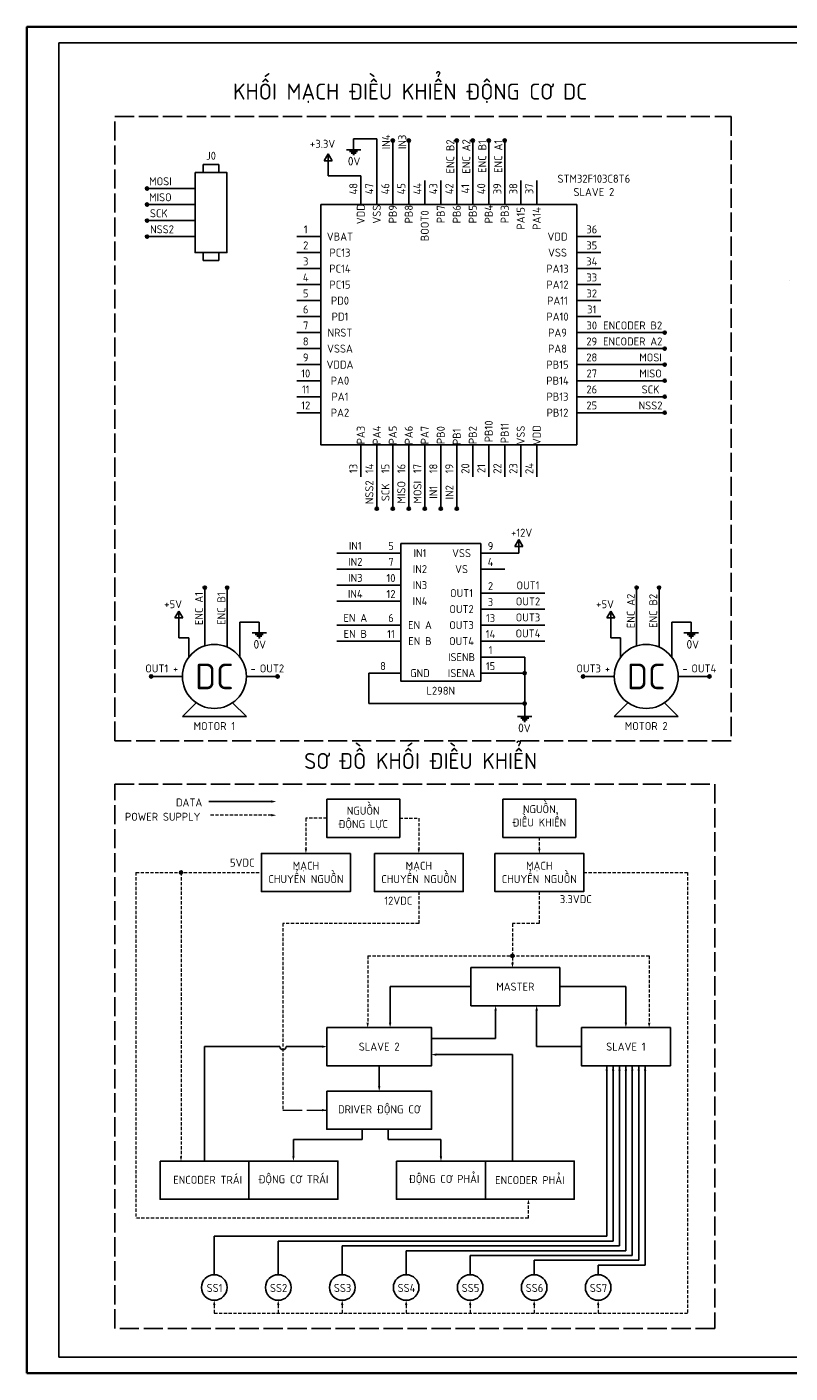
# Model space of a CAD drawing. Header units: inches. Extents: x 0 to 1189, y 0 to 841.
# Drawn here: x 0 to 477, y 0 to 841 of the extents above; entities that cross this region are included whole.
import ezdxf

# ---------------------------------------------------------------- set-up
doc = ezdxf.new("R2010")
doc.units = ezdxf.units.IN
doc.header["$MEASUREMENT"] = 0
doc.linetypes.add('ACAD_ISO02W100', pattern=[15, 12, -3])
doc.linetypes.add('ACISOTGL', pattern=[3, 2, -1])
for name, color, linetype, lineweight in [('AM_6', 2, 'Continuous', 30), ('Dash', 5, 'ACAD_ISO02W100', 35), ('FrameWork', 1, 'Continuous', 70), ('net manh', 102, 'Continuous', 25), ('Net_dam', 30, 'Continuous', 35), ('netdut', 7, 'ACAD_ISO02W100', 25), ('Thin', 3, 'Continuous', 35), ('Work', 7, 'Continuous', 50)]:
    doc.layers.add(name, color=color, linetype=linetype, lineweight=lineweight)
doc.styles.get("Standard").update_dxf_attribs({"font": '', "height": 2.5})
doc.styles.add('TCVN', font='', dxfattribs={"height": 2.5})
doc.styles.get('Standard').set_extended_font_data('TCVN 7284')
doc.styles.get('TCVN').set_extended_font_data('TCVN 7284')

msp = doc.modelspace()

# ---------------------------------------------------------------- hatches: boundary and pattern name
at = {"layer": 'Thin'}
h = msp.add_hatch(color=256, dxfattribs=at)
h.dxf.hatch_style = 1
h.paths.add_polyline_path([(228.72, 771), (228.72, 770), (229.72, 770, 0.414214)])
h.paths.add_polyline_path([(228.72, 771, 0.414214), (227.72, 770), (228.72, 770)])
h.paths.add_polyline_path([(228.72, 770), (227.72, 770, 0.414214), (228.72, 769)])
h.paths.add_polyline_path([(229.72, 770), (228.72, 770), (228.72, 769, 0.414214)])
h = msp.add_hatch(color=256, dxfattribs=at)
h.dxf.hatch_style = 1
h.paths.add_polyline_path([(238.72, 771), (238.72, 770), (239.72, 770, 0.414214)])
h.paths.add_polyline_path([(238.72, 771, 0.414214), (237.72, 770), (238.72, 770)])
h.paths.add_polyline_path([(238.72, 770), (237.72, 770, 0.414214), (238.72, 769)])
h.paths.add_polyline_path([(239.72, 770), (238.72, 770), (238.72, 769, 0.414214)])
h = msp.add_hatch(color=256, dxfattribs=at)
h.dxf.hatch_style = 1
h.paths.add_polyline_path([(268.72, 771), (268.72, 770), (269.72, 770, 0.414214)])
h.paths.add_polyline_path([(268.72, 771, 0.414214), (267.72, 770), (268.72, 770)])
h.paths.add_polyline_path([(268.72, 770), (267.72, 770, 0.414214), (268.72, 769)])
h.paths.add_polyline_path([(269.72, 770), (268.72, 770), (268.72, 769, 0.414214)])
h = msp.add_hatch(color=256, dxfattribs=at)
h.dxf.hatch_style = 1
h.paths.add_polyline_path([(278.72, 771), (278.72, 770), (279.72, 770, 0.414214)])
h.paths.add_polyline_path([(278.72, 771, 0.414214), (277.72, 770), (278.72, 770)])
h.paths.add_polyline_path([(278.72, 770), (277.72, 770, 0.414214), (278.72, 769)])
h.paths.add_polyline_path([(279.72, 770), (278.72, 770), (278.72, 769, 0.414214)])
h = msp.add_hatch(color=256, dxfattribs=at)
h.dxf.hatch_style = 1
h.paths.add_polyline_path([(288.72, 771), (288.72, 770), (289.72, 770, 0.414214)])
h.paths.add_polyline_path([(288.72, 771, 0.414214), (287.72, 770), (288.72, 770)])
h.paths.add_polyline_path([(288.72, 770), (287.72, 770, 0.414214), (288.72, 769)])
h.paths.add_polyline_path([(289.72, 770), (288.72, 770), (288.72, 769, 0.414214)])
h = msp.add_hatch(color=256, dxfattribs=at)
h.dxf.hatch_style = 1
h.paths.add_polyline_path([(298.72, 771), (298.72, 770), (299.72, 770, 0.414214)])
h.paths.add_polyline_path([(298.72, 771, 0.414214), (297.72, 770), (298.72, 770)])
h.paths.add_polyline_path([(298.72, 770), (297.72, 770, 0.414214), (298.72, 769)])
h.paths.add_polyline_path([(299.72, 770), (298.72, 770), (298.72, 769, 0.414214)])
h = msp.add_hatch(color=256, dxfattribs=at)
h.dxf.hatch_style = 1
h.paths.add_polyline_path([(75.09, 741), (75.09, 740), (76.09, 740, 0.414214)])
h.paths.add_polyline_path([(75.09, 741, 0.414214), (74.09, 740), (75.09, 740)])
h.paths.add_polyline_path([(75.09, 740), (74.09, 740, 0.414214), (75.09, 739)])
h.paths.add_polyline_path([(76.09, 740), (75.09, 740), (75.09, 739, 0.414214)])
h = msp.add_hatch(color=256, dxfattribs=at)
h.dxf.hatch_style = 1
h.paths.add_polyline_path([(75.09, 731), (75.09, 730), (76.09, 730, 0.414214)])
h.paths.add_polyline_path([(75.09, 731, 0.414214), (74.09, 730), (75.09, 730)])
h.paths.add_polyline_path([(75.09, 730), (74.09, 730, 0.414214), (75.09, 729)])
h.paths.add_polyline_path([(76.09, 730), (75.09, 730), (75.09, 729, 0.414214)])
h = msp.add_hatch(color=256, dxfattribs=at)
h.dxf.hatch_style = 1
h.paths.add_polyline_path([(75.09, 721), (75.09, 720), (76.09, 720, 0.414214)])
h.paths.add_polyline_path([(75.09, 721, 0.414214), (74.09, 720), (75.09, 720)])
h.paths.add_polyline_path([(75.09, 720), (74.09, 720, 0.414214), (75.09, 719)])
h.paths.add_polyline_path([(76.09, 720), (75.09, 720), (75.09, 719, 0.414214)])
h = msp.add_hatch(color=256, dxfattribs=at)
h.dxf.hatch_style = 1
h.paths.add_polyline_path([(75.09, 711), (75.09, 710), (76.09, 710, 0.414214)])
h.paths.add_polyline_path([(75.09, 711, 0.414214), (74.09, 710), (75.09, 710)])
h.paths.add_polyline_path([(75.09, 710), (74.09, 710, 0.414214), (75.09, 709)])
h.paths.add_polyline_path([(76.09, 710), (75.09, 710), (75.09, 709, 0.414214)])
h = msp.add_hatch(color=256, dxfattribs=at)
h.dxf.hatch_style = 1
h.paths.add_polyline_path([(398.72, 651), (398.72, 650), (399.72, 650, 0.414214)])
h.paths.add_polyline_path([(398.72, 651, 0.414214), (397.72, 650), (398.72, 650)])
h.paths.add_polyline_path([(398.72, 650), (397.72, 650, 0.414214), (398.72, 649)])
h.paths.add_polyline_path([(399.72, 650), (398.72, 650), (398.72, 649, 0.414214)])
h = msp.add_hatch(color=256, dxfattribs=at)
h.dxf.hatch_style = 1
h.paths.add_polyline_path([(398.72, 641), (398.72, 640), (399.72, 640, 0.414214)])
h.paths.add_polyline_path([(398.72, 641, 0.414214), (397.72, 640), (398.72, 640)])
h.paths.add_polyline_path([(398.72, 640), (397.72, 640, 0.414214), (398.72, 639)])
h.paths.add_polyline_path([(399.72, 640), (398.72, 640), (398.72, 639, 0.414214)])
h = msp.add_hatch(color=256, dxfattribs=at)
h.dxf.hatch_style = 1
h.paths.add_polyline_path([(398.72, 631), (398.72, 630), (399.72, 630, 0.414214)])
h.paths.add_polyline_path([(398.72, 631, 0.414214), (397.72, 630), (398.72, 630)])
h.paths.add_polyline_path([(398.72, 630), (397.72, 630, 0.414214), (398.72, 629)])
h.paths.add_polyline_path([(399.72, 630), (398.72, 630), (398.72, 629, 0.414214)])
h = msp.add_hatch(color=256, dxfattribs=at)
h.dxf.hatch_style = 1
h.paths.add_polyline_path([(398.72, 621), (398.72, 620), (399.72, 620, 0.414214)])
h.paths.add_polyline_path([(398.72, 621, 0.414214), (397.72, 620), (398.72, 620)])
h.paths.add_polyline_path([(398.72, 620), (397.72, 620, 0.414214), (398.72, 619)])
h.paths.add_polyline_path([(399.72, 620), (398.72, 620), (398.72, 619, 0.414214)])
h = msp.add_hatch(color=256, dxfattribs=at)
h.dxf.hatch_style = 1
h.paths.add_polyline_path([(398.72, 611), (398.72, 610), (399.72, 610, 0.414214)])
h.paths.add_polyline_path([(398.72, 611, 0.414214), (397.72, 610), (398.72, 610)])
h.paths.add_polyline_path([(398.72, 610), (397.72, 610, 0.414214), (398.72, 609)])
h.paths.add_polyline_path([(399.72, 610), (398.72, 610), (398.72, 609, 0.414214)])
h = msp.add_hatch(color=256, dxfattribs=at)
h.dxf.hatch_style = 1
h.paths.add_polyline_path([(398.72, 601), (398.72, 600), (399.72, 600, 0.414214)])
h.paths.add_polyline_path([(398.72, 601, 0.414214), (397.72, 600), (398.72, 600)])
h.paths.add_polyline_path([(398.72, 600), (397.72, 600, 0.414214), (398.72, 599)])
h.paths.add_polyline_path([(399.72, 600), (398.72, 600), (398.72, 599, 0.414214)])
h = msp.add_hatch(color=256, dxfattribs=at)
h.dxf.hatch_style = 1
h.paths.add_polyline_path([(218.72, 541), (218.72, 540), (219.72, 540, 0.414214)])
h.paths.add_polyline_path([(218.72, 541, 0.414214), (217.72, 540), (218.72, 540)])
h.paths.add_polyline_path([(218.72, 540), (217.72, 540, 0.414214), (218.72, 539)])
h.paths.add_polyline_path([(219.72, 540), (218.72, 540), (218.72, 539, 0.414214)])
h = msp.add_hatch(color=256, dxfattribs=at)
h.dxf.hatch_style = 1
h.paths.add_polyline_path([(228.72, 541), (228.72, 540), (229.72, 540, 0.414214)])
h.paths.add_polyline_path([(228.72, 541, 0.414214), (227.72, 540), (228.72, 540)])
h.paths.add_polyline_path([(228.72, 540), (227.72, 540, 0.414214), (228.72, 539)])
h.paths.add_polyline_path([(229.72, 540), (228.72, 540), (228.72, 539, 0.414214)])
h = msp.add_hatch(color=256, dxfattribs=at)
h.dxf.hatch_style = 1
h.paths.add_polyline_path([(238.72, 541), (238.72, 540), (239.72, 540, 0.414214)])
h.paths.add_polyline_path([(238.72, 541, 0.414214), (237.72, 540), (238.72, 540)])
h.paths.add_polyline_path([(238.72, 540), (237.72, 540, 0.414214), (238.72, 539)])
h.paths.add_polyline_path([(239.72, 540), (238.72, 540), (238.72, 539, 0.414214)])
h = msp.add_hatch(color=256, dxfattribs=at)
h.dxf.hatch_style = 1
h.paths.add_polyline_path([(248.72, 541), (248.72, 540), (249.72, 540, 0.414214)])
h.paths.add_polyline_path([(248.72, 541, 0.414214), (247.72, 540), (248.72, 540)])
h.paths.add_polyline_path([(248.72, 540), (247.72, 540, 0.414214), (248.72, 539)])
h.paths.add_polyline_path([(249.72, 540), (248.72, 540), (248.72, 539, 0.414214)])
h = msp.add_hatch(color=256, dxfattribs=at)
h.dxf.hatch_style = 1
h.paths.add_polyline_path([(258.72, 541), (258.72, 540), (259.72, 540, 0.414214)])
h.paths.add_polyline_path([(258.72, 541, 0.414214), (257.72, 540), (258.72, 540)])
h.paths.add_polyline_path([(258.72, 540), (257.72, 540, 0.414214), (258.72, 539)])
h.paths.add_polyline_path([(259.72, 540), (258.72, 540), (258.72, 539, 0.414214)])
h = msp.add_hatch(color=256, dxfattribs=at)
h.dxf.hatch_style = 1
h.paths.add_polyline_path([(268.72, 541), (268.72, 540), (269.72, 540, 0.414214)])
h.paths.add_polyline_path([(268.72, 541, 0.414214), (267.72, 540), (268.72, 540)])
h.paths.add_polyline_path([(268.72, 540), (267.72, 540, 0.414214), (268.72, 539)])
h.paths.add_polyline_path([(269.72, 540), (268.72, 540), (268.72, 539, 0.414214)])
h = msp.add_hatch(color=256, dxfattribs=at)
h.dxf.hatch_style = 1
h.paths.add_polyline_path([(111.19, 491.68), (111.19, 490.68), (112.19, 490.68, 0.414214)])
h.paths.add_polyline_path([(111.19, 491.68, 0.414214), (110.19, 490.68), (111.19, 490.68)])
h.paths.add_polyline_path([(111.19, 490.68), (110.19, 490.68, 0.414214), (111.19, 489.68)])
h.paths.add_polyline_path([(112.19, 490.68), (111.19, 490.68), (111.19, 489.68, 0.414214)])
h = msp.add_hatch(color=256, dxfattribs=at)
h.dxf.hatch_style = 1
h.paths.add_polyline_path([(125.19, 491.68), (125.19, 490.68), (126.19, 490.68, 0.414214)])
h.paths.add_polyline_path([(125.19, 491.68, 0.414214), (124.19, 490.68), (125.19, 490.68)])
h.paths.add_polyline_path([(125.19, 490.68), (124.19, 490.68, 0.414214), (125.19, 489.68)])
h.paths.add_polyline_path([(126.19, 490.68), (125.19, 490.68), (125.19, 489.68, 0.414214)])
h = msp.add_hatch(color=256, dxfattribs=at)
h.dxf.hatch_style = 1
h.paths.add_polyline_path([(381.19, 491.68), (381.19, 490.68), (382.19, 490.68, 0.414214)])
h.paths.add_polyline_path([(381.19, 491.68, 0.414214), (380.19, 490.68), (381.19, 490.68)])
h.paths.add_polyline_path([(381.19, 490.68), (380.19, 490.68, 0.414214), (381.19, 489.68)])
h.paths.add_polyline_path([(382.19, 490.68), (381.19, 490.68), (381.19, 489.68, 0.414214)])
h = msp.add_hatch(color=256, dxfattribs=at)
h.dxf.hatch_style = 1
h.paths.add_polyline_path([(395.19, 491.68), (395.19, 490.68), (396.19, 490.68, 0.414214)])
h.paths.add_polyline_path([(395.19, 491.68, 0.414214), (394.19, 490.68), (395.19, 490.68)])
h.paths.add_polyline_path([(395.19, 490.68), (394.19, 490.68, 0.414214), (395.19, 489.68)])
h.paths.add_polyline_path([(396.19, 490.68), (395.19, 490.68), (395.19, 489.68, 0.414214)])
h = msp.add_hatch(color=256, dxfattribs=at)
h.dxf.hatch_style = 1
h.paths.add_polyline_path([(311.2, 438.27), (311.2, 437.27), (312.2, 437.27, 0.414214)])
h.paths.add_polyline_path([(311.2, 438.27, 0.414214), (310.2, 437.27), (311.2, 437.27)])
h.paths.add_polyline_path([(311.2, 437.27), (310.2, 437.27, 0.414214), (311.2, 436.27)])
h.paths.add_polyline_path([(312.2, 437.27), (311.2, 437.27), (311.2, 436.27, 0.414214)])
h = msp.add_hatch(color=256, dxfattribs=at)
h.dxf.hatch_style = 1
h.paths.add_polyline_path([(77.69, 436.22), (77.69, 435.22), (78.69, 435.22, 0.414214)])
h.paths.add_polyline_path([(77.69, 436.22, 0.414214), (76.69, 435.22), (77.69, 435.22)])
h.paths.add_polyline_path([(77.69, 435.22), (76.69, 435.22, 0.414214), (77.69, 434.22)])
h.paths.add_polyline_path([(78.69, 435.22), (77.69, 435.22), (77.69, 434.22, 0.414214)])
h = msp.add_hatch(color=256, dxfattribs=at)
h.dxf.hatch_style = 1
h.paths.add_polyline_path([(156.69, 436.22), (156.69, 435.22), (157.69, 435.22, 0.414214)])
h.paths.add_polyline_path([(156.69, 436.22, 0.414214), (155.69, 435.22), (156.69, 435.22)])
h.paths.add_polyline_path([(156.69, 435.22), (155.69, 435.22, 0.414214), (156.69, 434.22)])
h.paths.add_polyline_path([(157.69, 435.22), (156.69, 435.22), (156.69, 434.22, 0.414214)])
h = msp.add_hatch(color=256, dxfattribs=at)
h.dxf.hatch_style = 1
h.paths.add_polyline_path([(347.69, 436.22), (347.69, 435.22), (348.69, 435.22, 0.414214)])
h.paths.add_polyline_path([(347.69, 436.22, 0.414214), (346.69, 435.22), (347.69, 435.22)])
h.paths.add_polyline_path([(347.69, 435.22), (346.69, 435.22, 0.414214), (347.69, 434.22)])
h.paths.add_polyline_path([(348.69, 435.22), (347.69, 435.22), (347.69, 434.22, 0.414214)])
h = msp.add_hatch(color=256, dxfattribs=at)
h.dxf.hatch_style = 1
h.paths.add_polyline_path([(426.69, 436.22), (426.69, 435.22), (427.69, 435.22, 0.414214)])
h.paths.add_polyline_path([(426.69, 436.22, 0.414214), (425.69, 435.22), (426.69, 435.22)])
h.paths.add_polyline_path([(426.69, 435.22), (425.69, 435.22, 0.414214), (426.69, 434.22)])
h.paths.add_polyline_path([(427.69, 435.22), (426.69, 435.22), (426.69, 434.22, 0.414214)])
h = msp.add_hatch(color=256, dxfattribs=at)
h.dxf.hatch_style = 1
h.paths.add_polyline_path([(311.2, 419.27), (311.2, 418.27), (312.2, 418.27, 0.414214)])
h.paths.add_polyline_path([(311.2, 419.27, 0.414214), (310.2, 418.27), (311.2, 418.27)])
h.paths.add_polyline_path([(311.2, 418.27), (310.2, 418.27, 0.414214), (311.2, 417.27)])
h.paths.add_polyline_path([(312.2, 418.27), (311.2, 418.27), (311.2, 417.27, 0.414214)])
h = msp.add_hatch(color=256, dxfattribs=at)
h.dxf.hatch_style = 1
h.paths.add_polyline_path([(96.34, 313.77), (96.34, 312.77), (97.34, 312.77, 0.414214)])
h.paths.add_polyline_path([(96.34, 313.77, 0.414214), (95.34, 312.77), (96.34, 312.77)])
h.paths.add_polyline_path([(96.34, 312.77), (95.34, 312.77, 0.414214), (96.34, 311.77)])
h.paths.add_polyline_path([(97.34, 312.77), (96.34, 312.77), (96.34, 311.77, 0.414214)])
h = msp.add_hatch(color=256, dxfattribs=at)
h.dxf.hatch_style = 1
h.paths.add_polyline_path([(303.53, 261.67), (303.53, 260.67), (304.53, 260.67, 0.414214)])
h.paths.add_polyline_path([(303.53, 261.67, 0.414214), (302.53, 260.67), (303.53, 260.67)])
h.paths.add_polyline_path([(303.53, 260.67), (302.53, 260.67, 0.414214), (303.53, 259.67)])
h.paths.add_polyline_path([(304.53, 260.67), (303.53, 260.67), (303.53, 259.67, 0.414214)])

# ---------------------------------------------------------------- linework, layer by layer
for points in [[(152.87, 357.06, 1.5, 0, 0), (155.87, 357.06, 0, 0, 0)], [(152.87, 348.54, 1.5, 0, 0), (155.87, 348.54, 0, 0, 0)]]:
    msp.add_lwpolyline(points, format="xyseb")
at = {"layer": 'Dash'}
for points in [[(55, 785), (440.28, 785), (440.28, 395), (55, 395)], [(55, 367.88), (430, 367.88), (430, 27.88), (55, 27.88)]]:
    msp.add_lwpolyline(points, close=True, dxfattribs=at)
at = {"layer": 'FrameWork'}
msp.add_lwpolyline([(0, 0), (1189, 0), (1189, 841), (0, 841)], close=True, dxfattribs=at)
at = {"layer": 'net manh'}
msp.add_line((476.85, 682.77), (476.85, 682.77), dxfattribs=at)
at = {"layer": 'Net_dam'}
for points in [[(187.45, 358.55), (233.04, 358.55), (233.04, 334.7), (187.45, 334.7)], [(297.54, 358.55), (343.12, 358.55), (343.12, 334.7), (297.54, 334.7)], [(202.24, 324.7), (146.66, 324.7), (146.66, 300.85), (202.24, 300.85)], [(217.24, 324.7), (272.83, 324.7), (272.83, 300.85), (217.24, 300.85)], [(292.54, 324.7), (348.12, 324.7), (348.12, 300.85), (292.54, 300.85)], [(277.54, 253.34), (333.12, 253.34), (333.12, 229.49), (277.54, 229.49)], [(187.45, 215.86), (253.03, 215.86), (253.03, 192.01), (187.45, 192.01)], [(346.68, 215.86), (402.27, 215.86), (402.27, 192.01), (346.68, 192.01)], [(187.45, 176.16), (253.03, 176.16), (253.03, 152.31), (187.45, 152.31)], [(83.25, 132.46), (138.84, 132.46), (138.84, 108.61), (83.25, 108.61)], [(138.84, 132.46), (194.42, 132.46), (194.42, 108.61), (138.84, 108.61)], [(231.05, 132.46), (286.64, 132.46), (286.64, 108.61), (231.05, 108.61)], [(286.64, 132.46), (342.22, 132.46), (342.22, 108.61), (286.64, 108.61)]]:
    msp.add_lwpolyline(points, close=True, dxfattribs=at)
at = {"layer": 'netdut', "linetype": 'ACISOTGL'}
for p, q in [((152.87, 348.54), (113.97, 348.54)), ((187.45, 346.62), (174.45, 346.62)), ((174.45, 346.62), (174.45, 327.7)), ((233.04, 346.62), (245.04, 346.62)), ((245.04, 346.62), (245.04, 327.7)), ((320.33, 334.7), (320.33, 327.7)), ((68.2, 312.77), (68.2, 96.69)), ((68.2, 312.77), (146.66, 312.77)), ((96.34, 312.77), (96.34, 135.46)), ((348.12, 312.77), (412.99, 312.77)), ((412.99, 312.77), (412.99, 37.47)), ((245.04, 300.85), (245.04, 280.93)), ((320.33, 300.85), (320.33, 280.85)), ((160.04, 280.93), (160.09, 164.24)), ((245.04, 280.93), (160.04, 280.93)), ((303.57, 280.85), (303.57, 256.3)), ((320.33, 280.85), (303.57, 280.85)), ((213.04, 260.67), (213.04, 218.86)), ((213.04, 260.67), (389.02, 260.67)), ((389.02, 260.67), (389.02, 218.86)), ((313.53, 96.69), (313.53, 105.61)), ((313.53, 96.69), (68.2, 96.69)), ((117.12, 42.47), (117.12, 37.47)), ((157.12, 42.47), (157.12, 37.47)), ((197.12, 42.47), (197.12, 37.47)), ((237.12, 42.47), (237.12, 37.47)), ((277.12, 42.47), (277.12, 37.47)), ((317.12, 42.47), (317.12, 37.47)), ((357.12, 42.47), (357.12, 37.47)), ((117.12, 37.47), (412.99, 37.47))]:
    msp.add_line(p, q, dxfattribs=at)
at = {"layer": 'netdut'}
msp.add_line((160.09, 164.24), (187.45, 164.24), dxfattribs=at)
at = {"layer": 'Thin'}
for p, q in [((1179, 831), (20, 831)), ((20, 831), (20, 10)), ((204.24, 771), (204.24, 764.23)), ((204.24, 771), (218.72, 771)), ((218.72, 771), (218.72, 745)), ((228.72, 730), (228.72, 770)), ((238.72, 730), (238.72, 770)), ((268.72, 730), (268.72, 770)), ((278.72, 730), (278.72, 770)), ((288.72, 730), (288.72, 770)), ((298.72, 730), (298.72, 770)), ((188.38, 761.7), (185.88, 757.37)), ((185.88, 757.37), (190.88, 757.37)), ((188.38, 748), (188.38, 761.7)), ((190.88, 757.37), (188.38, 761.7)), ((199.74, 764.23), (208.74, 764.23)), ((201.74, 763.23), (206.74, 763.23)), ((202.74, 762.23), (205.74, 762.23)), ((203.74, 761.23), (204.74, 761.23)), ((110.09, 750), (110.09, 755)), ((110.09, 755), (120.09, 755)), ((120.09, 755), (120.09, 750)), ((208.72, 748), (188.38, 748)), ((208.72, 730), (208.72, 748)), ((218.72, 730), (218.72, 745)), ((248.72, 730), (248.72, 745)), ((258.72, 730), (258.72, 745)), ((308.72, 730), (308.72, 745)), ((318.72, 730), (318.72, 745)), ((105.09, 740), (75.09, 740)), ((105.09, 730), (75.09, 730)), ((105.09, 720), (75.09, 720)), ((105.09, 710), (75.09, 710)), ((183.72, 710), (168.72, 710)), ((343.72, 710), (358.72, 710)), ((110.09, 700), (110.09, 695)), ((120.09, 695), (120.09, 700)), ((183.72, 700), (168.72, 700)), ((343.72, 700), (358.72, 700)), ((110.09, 695), (120.09, 695)), ((183.72, 690), (168.72, 690)), ((343.72, 690), (358.72, 690)), ((183.72, 680), (168.72, 680)), ((343.72, 680), (358.72, 680)), ((183.72, 670), (168.72, 670)), ((343.72, 670), (358.72, 670)), ((183.72, 660), (168.72, 660)), ((343.72, 660), (358.72, 660)), ((183.72, 650), (168.72, 650)), ((343.72, 650), (398.72, 650)), ((183.72, 640), (168.72, 640)), ((343.72, 640), (398.72, 640)), ((183.72, 630), (168.72, 630)), ((343.72, 630), (398.72, 630)), ((183.72, 620), (168.72, 620)), ((343.72, 620), (398.72, 620)), ((183.72, 610), (168.72, 610)), ((343.72, 610), (398.72, 610)), ((183.72, 600), (168.72, 600)), ((343.72, 600), (398.72, 600)), ((208.72, 580), (208.72, 560)), ((218.72, 580), (218.72, 540)), ((228.72, 580), (228.72, 540)), ((238.72, 580), (238.72, 540)), ((248.72, 580), (248.72, 540)), ((258.72, 580), (258.72, 540)), ((268.72, 580), (268.72, 540)), ((278.72, 580), (278.72, 560)), ((288.72, 580), (288.72, 560)), ((298.72, 580), (298.72, 560)), ((308.72, 580), (308.72, 560)), ((318.72, 580), (318.72, 560)), ((307.63, 520.81), (305.13, 516.48)), ((305.13, 516.48), (310.13, 516.48)), ((307.63, 520.81), (307.63, 512.27)), ((310.13, 516.48), (307.63, 520.81)), ((233.72, 512.27), (193.72, 512.27)), ((283.72, 512.27), (298.72, 512.27)), ((307.63, 512.27), (298.72, 512.27)), ((233.72, 502.27), (193.72, 502.27)), ((283.72, 502.27), (298.72, 502.27)), ((111.19, 454.29), (111.19, 490.68)), ((125.19, 453.55), (125.19, 490.68)), ((233.72, 492.27), (193.72, 492.27)), ((381.19, 454.29), (381.19, 490.68)), ((395.19, 453.55), (395.19, 490.68)), ((233.72, 482.27), (193.72, 482.27)), ((283.72, 487.27), (323.72, 487.27)), ((94.97, 476.08), (92.47, 471.75)), ((92.47, 471.75), (97.47, 471.75)), ((94.97, 459.38), (94.97, 476.08)), ((97.47, 471.75), (94.97, 476.08)), ((283.72, 477.27), (323.72, 477.27)), ((364.97, 476.08), (362.47, 471.75)), ((362.47, 471.75), (367.47, 471.75)), ((364.97, 459.38), (364.97, 476.08)), ((367.47, 471.75), (364.97, 476.08)), ((133.19, 447.22), (133.19, 469.14)), ((133.19, 469.14), (145.28, 469.14)), ((145.28, 469.14), (145.28, 462.36)), ((233.72, 467.27), (193.72, 467.27)), ((283.72, 467.27), (323.72, 467.27)), ((403.19, 447.22), (403.19, 469.14)), ((403.19, 469.14), (415.28, 469.14)), ((415.28, 469.14), (415.28, 462.36)), ((101.19, 459.38), (94.97, 459.38)), ((101.19, 447.22), (101.19, 459.38)), ((140.78, 462.36), (149.78, 462.36)), ((142.78, 461.36), (147.78, 461.36)), ((143.78, 460.36), (146.78, 460.36)), ((144.78, 459.36), (145.78, 459.36)), ((233.72, 457.27), (193.72, 457.27)), ((283.72, 457.27), (323.72, 457.27)), ((371.19, 459.38), (364.97, 459.38)), ((371.19, 447.22), (371.19, 459.38)), ((410.78, 462.36), (419.78, 462.36)), ((412.78, 461.36), (417.78, 461.36)), ((413.78, 460.36), (416.78, 460.36)), ((414.78, 459.36), (415.78, 459.36)), ((283.72, 447.27), (311.2, 447.27)), ((311.2, 447.27), (311.2, 410.16)), ((97.19, 435.22), (77.69, 435.22)), ((137.19, 435.22), (156.69, 435.22)), ((233.72, 437.27), (213.72, 437.27)), ((213.72, 437.27), (213.72, 418.27)), ((283.72, 437.27), (298.72, 437.27)), ((298.72, 437.27), (311.2, 437.27)), ((367.19, 435.22), (347.69, 435.22)), ((407.19, 435.22), (426.69, 435.22)), ((97.19, 410.22), (105.77, 418.8)), ((137.19, 410.22), (128.61, 418.8)), ((213.72, 418.27), (311.2, 418.27)), ((367.19, 410.22), (375.77, 418.8)), ((407.19, 410.22), (398.61, 418.8)), ((97.19, 410.22), (137.19, 410.22)), ((306.7, 410.16), (315.7, 410.16)), ((308.7, 409.16), (313.7, 409.16)), ((309.7, 408.16), (312.7, 408.16)), ((310.7, 407.16), (311.7, 407.16)), ((367.19, 410.22), (407.19, 410.22)), ((113.76, 357.06), (152.87, 357.06)), ((277.54, 241.41), (227.06, 241.41)), ((227.06, 241.41), (227.06, 218.86)), ((374.47, 241.41), (333.12, 241.41)), ((374.47, 218.86), (374.47, 241.41)), ((293.03, 208.94), (293.03, 226.49)), ((318.68, 203.94), (318.68, 226.49)), ((111.05, 203.94), (158.07, 203.94)), ((111.05, 132.46), (111.05, 203.94)), ((162.07, 203.94), (184.45, 203.94)), ((253.03, 208.94), (293.03, 208.94)), ((346.68, 203.94), (318.68, 203.94)), ((303.53, 198.94), (255.91, 198.94)), ((303.53, 132.46), (303.53, 198.94)), ((220.24, 192.01), (220.24, 179.16)), ((362.47, 85.47), (362.47, 192.01)), ((366.47, 82.47), (366.47, 192.01)), ((370.47, 79.47), (370.47, 192.01)), ((374.47, 76.47), (374.47, 192.01)), ((378.47, 73.47), (378.47, 192.01)), ((382.47, 70.47), (382.47, 192.01)), ((386.47, 67.47), (386.47, 192.01)), ((209.65, 152.31), (209.65, 145.83)), ((225.83, 152.31), (225.83, 145.83)), ((209.65, 145.83), (166.63, 145.83)), ((166.63, 135.46), (166.63, 145.83)), ((225.83, 145.83), (258.85, 145.83)), ((258.85, 135.46), (258.85, 145.83)), ((117.12, 61.47), (117.12, 85.47)), ((117.12, 85.47), (362.47, 85.47)), ((157.12, 61.47), (157.12, 82.47)), ((157.12, 82.47), (366.47, 82.47)), ((197.12, 61.47), (197.12, 79.47)), ((197.12, 79.47), (370.47, 79.47)), ((237.12, 61.47), (237.12, 76.47)), ((237.12, 76.47), (374.47, 76.47)), ((277.12, 61.47), (277.12, 73.47)), ((277.12, 73.47), (378.47, 73.47)), ((317.12, 61.47), (317.12, 70.47)), ((317.12, 70.47), (382.47, 70.47)), ((357.12, 61.47), (357.12, 67.47)), ((357.12, 67.47), (386.47, 67.47)), ((20, 10), (1179, 10))]:
    msp.add_line(p, q, dxfattribs=at)
for points in [[(105.09, 750), (125.09, 750), (125.09, 700), (105.09, 700)], [(183.72, 730), (343.72, 730), (343.72, 580), (183.72, 580)], [(233.72, 518.27), (283.72, 518.27), (283.72, 432.27), (233.72, 432.27)]]:
    msp.add_lwpolyline(points, close=True, dxfattribs=at)
for points in [[(174.45, 327.7, 1.5, 0, 0), (174.45, 324.7, 0, 0, 0)], [(245.04, 327.7, 1.5, 0, 0), (245.04, 324.7, 0, 0, 0)], [(320.33, 327.7, 1.5, 0, 0), (320.33, 324.7, 0, 0, 0)], [(303.57, 256.3, 1.5, 0, 0), (303.57, 253.3, 0, 0, 0)], [(293.03, 226.49, 1.5, 0, 0), (293.03, 229.49, 0, 0, 0)], [(318.68, 226.49, 1.5, 0, 0), (318.68, 229.49, 0, 0, 0)], [(213.04, 218.86, 1.5, 0, 0), (213.04, 215.86, 0, 0, 0)], [(227.06, 218.86, 1.5, 0, 0), (227.06, 215.86, 0, 0, 0)], [(374.47, 218.86, 1.5, 0, 0), (374.47, 215.86, 0, 0, 0)], [(389.02, 218.86, 1.5, 0, 0), (389.02, 215.86, 0, 0, 0)], [(184.45, 203.94, 1.5, 0, 0), (187.45, 203.94, 0, 0, 0)], [(255.91, 198.94, 1.5, 0, 0), (252.91, 198.94, 0, 0, 0)], [(362.47, 189.01, 1.5, 0, 0), (362.47, 192.01, 0, 0, 0)], [(366.47, 189.01, 1.5, 0, 0), (366.47, 192.01, 0, 0, 0)], [(370.47, 189.01, 1.5, 0, 0), (370.47, 192.01, 0, 0, 0)], [(374.47, 189.01, 1.5, 0, 0), (374.47, 192.01, 0, 0, 0)], [(378.47, 189.01, 1.5, 0, 0), (378.47, 192.01, 0, 0, 0)], [(382.47, 189.01, 1.5, 0, 0), (382.47, 192.01, 0, 0, 0)], [(386.47, 189.01, 1.5, 0, 0), (386.47, 192.01, 0, 0, 0)], [(220.24, 179.16, 1.5, 0, 0), (220.24, 176.16, 0, 0, 0)], [(184.45, 164.24, 1.5, 0, 0), (187.45, 164.24, 0, 0, 0)], [(96.34, 135.46, 1.5, 0, 0), (96.34, 132.46, 0, 0, 0)], [(166.63, 135.46, 1.5, 0, 0), (166.63, 132.46, 0, 0, 0)], [(258.85, 135.46, 1.5, 0, 0), (258.85, 132.46, 0, 0, 0)], [(313.53, 105.61, 1.5, 0, 0), (313.53, 108.61, 0, 0, 0)], [(117.12, 42.47, 1.5, 0, 0), (117.12, 45.47, 0, 0, 0)], [(157.12, 42.47, 1.5, 0, 0), (157.12, 45.47, 0, 0, 0)], [(197.12, 42.47, 1.5, 0, 0), (197.12, 45.47, 0, 0, 0)], [(237.12, 42.47, 1.5, 0, 0), (237.12, 45.47, 0, 0, 0)], [(277.12, 42.47, 1.5, 0, 0), (277.12, 45.47, 0, 0, 0)], [(317.12, 42.47, 1.5, 0, 0), (317.12, 45.47, 0, 0, 0)], [(357.12, 42.47, 1.5, 0, 0), (357.12, 45.47, 0, 0, 0)]]:
    msp.add_lwpolyline(points, format="xyseb", dxfattribs=at)
for centre, radius in [((228.72, 770), 1), ((238.72, 770), 1), ((268.72, 770), 1), ((278.72, 770), 1), ((288.72, 770), 1), ((298.72, 770), 1), ((75.09, 740), 1), ((75.09, 730), 1), ((75.09, 720), 1), ((75.09, 710), 1), ((398.72, 650), 1), ((398.72, 640), 1), ((398.72, 630), 1), ((398.72, 620), 1), ((398.72, 610), 1), ((398.72, 600), 1), ((218.72, 540), 1), ((228.72, 540), 1), ((238.72, 540), 1), ((248.72, 540), 1), ((258.72, 540), 1), ((268.72, 540), 1), ((111.19, 490.68), 1), ((125.19, 490.68), 1), ((381.19, 490.68), 1), ((395.19, 490.68), 1), ((117.19, 435.22), 20), ((387.19, 435.22), 20), ((311.2, 437.27), 1), ((77.69, 435.22), 1), ((156.69, 435.22), 1), ((347.69, 435.22), 1), ((426.69, 435.22), 1), ((311.2, 418.27), 1), ((96.34, 312.77), 1), ((303.53, 260.67), 1), ((117.12, 53.47), 8), ((157.12, 53.47), 8), ((197.12, 53.47), 8), ((237.12, 53.47), 8), ((277.12, 53.47), 8), ((317.12, 53.47), 8), ((357.12, 53.47), 8)]:
    msp.add_circle(centre, radius, dxfattribs=at)
msp.add_arc((160.07, 203.94), 2, 180, 360, dxfattribs=at)

# ---------------------------------------------------------------- texts
at = {"insert": (239.53, 799.53), "char_height": 10, "attachment_point": 5}
msp.add_mtext_dynamic_manual_height_columns('KHỐI MẠCH ĐIỀU KHIỂN ĐỘNG CƠ DC', width=298.3208, gutter_width=12.5, heights=[0], dxfattribs=at)
at = {"insert": (246.15, 382.39), "char_height": 10, "attachment_point": 5, "style": 'TCVN'}
msp.add_mtext_dynamic_manual_height_columns('SƠ ĐỒ KHỐI ĐIỀU KHIỂN', width=181.2087, gutter_width=12.5, heights=[0], dxfattribs=at)
at = {"layer": 'AM_6', "color": 7, "lineweight": 30, "char_height": 16, "attachment_point": 5}
for insert in [(117.19, 435.22), (387.19, 435.22)]:
    msp.add_mtext_dynamic_manual_height_columns('DC', width=46.279, gutter_width=12.5, heights=[0], dxfattribs=dict(at, insert=insert))
at = {"layer": 'Work'}
for s, p in [('DATA', (93.18, 353.97)), ('POWER SUPPLY', (61.29, 345.06))]:
    msp.add_text(s, height=5, dxfattribs=at).set_placement(p)
at = {"layer": 'Work', "char_height": 5}
for s, width, insert, attachment_point in [('{\\H1.08333x;+}3.3V', 8.8276, (184.77, 768.18), 5), ('J0', 16.0492, (115.11, 760.5), 5), ('{\\H1.08333x;0}V', 8.8276, (204.55, 757.16), 5), ('STM32F103C8T6\\PSLAVE 2', 98.9177, (354.44, 742), 5), ('MOSI', 16.0492, (83.47, 744.56), 5), ('MISO', 16.0492, (83.47, 734.56), 5), ('SCK', 16.0492, (82.47, 724.56), 5), ('NSS2', 16.0492, (84.47, 714.56), 5), ('1', 8.8276, (174.31, 714.5), 5), ('36', 8.8276, (353.13, 714.5), 5), ('2', 8.8276, (174.31, 704.5), 5), ('VBAT', 16.0492, (195.72, 710), 5), ('VDD', 16.0492, (331.72, 710), 5), ('35', 8.8276, (353.13, 704.5), 5), ('PC13', 16.0492, (195.72, 700), 5), ('VSS', 16.0492, (331.72, 700), 5), ('3', 8.8276, (174.31, 694.5), 5), ('PC14', 16.0492, (195.72, 690), 5), ('PA13', 16.0492, (331.72, 690), 5), ('34', 8.8276, (353.13, 694.5), 5), ('4', 8.8276, (174.31, 684.5), 5), ('PC15', 16.0492, (195.72, 680), 5), ('PA12', 16.0492, (331.72, 680), 5), ('33', 8.8276, (353.13, 684.5), 5), ('5', 8.8276, (174.31, 674.5), 5), ('32', 8.8276, (353.13, 674.5), 5), ('6', 8.8276, (174.31, 664.5), 5), ('PD0', 16.0492, (195.72, 670), 5), ('PA11', 16.0492, (331.72, 670), 5), ('31', 8.8276, (353.13, 664.5), 5), ('7', 8.8276, (174.31, 654.5), 5), ('PD1', 16.0492, (195.72, 660), 5), ('PA10', 16.0492, (331.72, 660), 5), ('30', 8.8276, (353.13, 654.5), 5), ('ENCODER B2', 36.0948, (378.72, 654.5), 5), ('NRST', 16.0492, (195.72, 650), 5), ('PA9', 16.0492, (331.72, 650), 5), ('8', 8.8276, (174.31, 644.5), 5), ('VSSA', 16.0492, (195.72, 640), 5), ('PA8', 16.0492, (331.72, 640), 5), ('29', 8.8276, (353.13, 644.5), 5), ('ENCODER A2', 41.3721, (378.72, 644.5), 5), ('9', 8.8276, (174.31, 634.5), 5), ('VDDA', 16.0492, (195.72, 630), 5), ('PB15', 16.0492, (331.72, 630), 5), ('28', 8.8276, (353.13, 634.5), 5), ('MOSI', 16.0492, (389.88, 634.5), 5), ('10', 8.8276, (174.31, 624.5), 5), ('PA0', 16.0492, (195.72, 620), 5), ('PB14', 16.0492, (331.72, 620), 5), ('27', 8.8276, (353.13, 624.5), 5), ('MISO', 16.0492, (389.88, 624.5), 5), ('11', 8.8276, (174.31, 614.5), 5), ('26', 8.8276, (353.13, 614.5), 5), ('SCK', 16.0492, (389.88, 614.5), 5), ('12', 8.8276, (174.31, 604.5), 5), ('PA1', 16.0492, (195.72, 610), 5), ('PB13', 16.0492, (331.72, 610), 5), ('25', 8.8276, (353.13, 604.5), 5), ('NSS2', 16.0492, (389.88, 604.5), 5), ('PA2', 16.0492, (195.72, 600), 5), ('PB12', 16.0492, (331.72, 600), 5), ('+12V', 8.8276, (309.33, 525), 5), ('IN1', 16.9999, (205.3, 516.8), 5), ('5', 8.8276, (227.6, 516.68), 5), ('IN1', 16.9999, (245.72, 512.27), 5), ('VSS', 16.9999, (271.72, 512.27), 5), ('9', 8.8276, (289.84, 516.68), 5), ('IN2', 16.9999, (205.3, 506.8), 5), ('7', 8.8276, (227.6, 506.68), 5), ('IN2', 16.9999, (245.72, 502.27), 5), ('VS', 16.9999, (271.72, 502.27), 5), ('4', 8.8276, (289.84, 506.68), 5), ('IN3', 16.9999, (205.3, 496.8), 5), ('10', 8.8276, (227.6, 496.68), 5), ('IN4', 16.9999, (205.3, 486.8), 5), ('12', 8.8276, (227.6, 486.68), 5), ('IN3', 16.9999, (245.72, 492.27), 5), ('OUT1', 16.9999, (271.72, 487.27), 5), ('2', 8.8276, (289.84, 491.68), 5), ('OUT1', 16.9999, (313.26, 492.08), 5), ('{\\H1.08333x;+}5V', 8.8276, (91.35, 480.56), 5), ('IN4', 16.9999, (245.72, 482.27), 5), ('OUT2', 16.9999, (271.72, 477.27), 5), ('3', 8.8276, (289.84, 481.68), 5), ('OUT2', 16.9999, (313.26, 482.08), 5), ('{\\H1.08333x;+}5V', 8.8276, (361.35, 480.56), 5), ('EN A', 16.9999, (205.3, 471.8), 5), ('6', 8.8276, (227.6, 471.68), 5), ('13', 8.8276, (289.84, 471.68), 5), ('OUT3', 16.9999, (313.26, 472.08), 5), ('EN B', 16.9999, (205.3, 461.8), 5), ('11', 8.8276, (227.6, 461.68), 5), ('EN A', 16.9999, (245.72, 467.27), 5), ('OUT3', 16.9999, (271.72, 467.27), 5), ('14', 8.8276, (289.84, 461.68), 5), ('OUT4', 16.9999, (313.26, 462.08), 5), ('{\\H1.08333x;0}V', 8.8276, (145.59, 455.29), 5), ('EN B', 16.9999, (245.72, 457.27), 5), ('OUT4', 16.9999, (271.72, 457.27), 5), ('1', 8.8276, (289.84, 451.68), 5), ('{\\H1.08333x;0}V', 8.8276, (416.28, 455.29), 5), ('ISENB', 16.9999, (271.72, 447.27), 5), ('OUT1', 18.5513, (81.19, 440.22), 5), ('+', 5.8082, (91.34, 442.56), 1), ('-', 5.8082, (143.04, 442.56), 3), ('OUT2', 18.5513, (153.19, 440.22), 5), ('8', 8.8276, (222.6, 441.68), 5), ('GND', 16.9999, (245.72, 437.27), 5), ('ISENA', 16.9999, (271.72, 437.27), 5), ('15', 8.8276, (289.84, 441.68), 5), ('OUT3', 18.5513, (351.19, 440.22), 5), ('+', 5.8082, (361.34, 442.56), 1), ('-', 5.8082, (413.04, 442.56), 3), ('OUT4', 18.5513, (423.19, 440.22), 5), ('L298N', 16.9999, (258.72, 426.27), 5), ('MOTOR 1', 31.4835, (117.19, 404.22), 5), ('{\\H1.08333x;0}V', 8.8276, (311.01, 403.05), 5), ('MOTOR 2', 31.4835, (387.19, 404.22), 5)]:
    msp.add_mtext_dynamic_manual_height_columns(s, width=width, gutter_width=12.5, heights=[0], dxfattribs=dict(at, insert=insert, attachment_point=attachment_point))
at = {"layer": 'Work', "char_height": 5, "attachment_point": 5, "rotation": 90}
for s, width, insert in [('IN4', 16.9999, (224.56, 769.16)), ('IN3', 16.9999, (234.66, 769.16)), ('ENC B2', 36.5575, (264.67, 760.08)), ('ENC A2', 36.5575, (274.67, 760.08)), ('ENC B1', 36.5575, (284.67, 760.08)), ('ENC A1', 36.5575, (294.67, 760.08)), ('48', 8.8276, (204.07, 739.89)), ('47', 8.8276, (214.07, 739.89)), ('46', 8.8276, (224.07, 739.89)), ('45', 8.8276, (234.07, 739.89)), ('44', 8.8276, (244.07, 739.89)), ('43', 8.8276, (254.07, 739.89)), ('42', 8.8276, (264.07, 739.89)), ('41', 8.8276, (274.07, 739.89)), ('40', 8.8276, (284.07, 739.89)), ('39', 8.8276, (294.07, 739.89)), ('38', 8.8276, (304.07, 739.89)), ('37', 8.8276, (314.07, 739.89)), ('VDD', 16.0492, (208.72, 724.02)), ('VSS', 16.0492, (218.72, 724.02)), ('PB9', 16.0492, (228.72, 724.02)), ('PB8', 16.0492, (238.72, 724.02)), ('BOOT0', 16.0492, (248.72, 716.75)), ('PB7', 16.0492, (258.72, 724.02)), ('PB6', 16.0492, (268.72, 724.02)), ('PB5', 16.0492, (278.72, 724.02)), ('PB4', 16.0492, (288.72, 724.02)), ('PB3', 16.0492, (298.72, 724.02)), ('PA15', 16.0492, (308.72, 721.42)), ('PA14', 16.0492, (318.72, 721.33)), ('PA3', 16.0492, (208.72, 585.98)), ('PA4', 16.0492, (218.72, 585.98)), ('PA5', 16.0492, (228.72, 585.98)), ('PA6', 16.0492, (238.72, 585.98)), ('PA7', 16.0492, (248.72, 585.98)), ('PB0', 16.0492, (258.72, 585.98)), ('PB1', 16.0492, (268.72, 584.98)), ('PB2', 16.0492, (278.72, 585.98)), ('PB10', 16.0492, (288.72, 588.32)), ('PB11', 16.0492, (298.72, 587.28)), ('VSS', 16.0492, (308.72, 585.98)), ('VDD', 16.0492, (318.72, 585.98)), ('13', 8.8276, (204.07, 565.11)), ('14', 8.8276, (214.07, 565.11)), ('15', 8.8276, (224.07, 565.11)), ('16', 8.8276, (234.07, 565.11)), ('17', 8.8276, (244.07, 565.11)), ('18', 8.8276, (254.07, 565.11)), ('19', 8.8276, (264.07, 565.11)), ('20', 8.8276, (274.07, 565.11)), ('21', 8.8276, (284.07, 565.11)), ('22', 8.8276, (294.07, 565.11)), ('23', 8.8276, (304.07, 565.11)), ('24', 8.8276, (314.07, 565.11)), ('NSS2', 16.9999, (214.08, 550.28)), ('SCK', 16.9999, (224.18, 550.28)), ('MISO', 16.9999, (234.08, 550.28)), ('MOSI', 16.9999, (244.18, 550.28)), ('IN1', 16.9999, (254.08, 550.28)), ('IN2', 16.9999, (264.18, 550.28)), ('ENC A1', 36.0948, (107.56, 477.63)), ('ENC B1', 36.5575, (121.56, 477.63)), ('ENC A2', 54.6126, (377.56, 476.16)), ('ENC B2', 39.0297, (391.56, 476.16))]:
    msp.add_mtext_dynamic_manual_height_columns(s, width=width, gutter_width=12.5, heights=[0], dxfattribs=dict(at, insert=insert))
at = {"layer": 'Work', "char_height": 5, "attachment_point": 5, "style": 'TCVN'}
for s, width, gutter_width, heights, insert in [('NGUỒN\\PĐỘNG LỰC', 110.1932, 25, [37.72], (210.24, 346.62)), ('NGUỒN\\PĐIỀU KHIỂN', 110.1932, 25, [37.72], (320.33, 348.12)), ('MẠCH\\PCHUYỂN NGUỒN', 110.1932, 25, [37.72], (174.45, 312.77)), ('MẠCH\\PCHUYỂN NGUỒN', 110.1932, 25, [37.72], (245.04, 312.77)), ('MẠCH\\PCHUYỂN NGUỒN', 110.1932, 25, [37.72], (320.33, 312.77)), ('MASTER', 110.1932, 25, [37.72], (305.33, 241.41)), ('SLAVE 2', 110.1932, 25, [37.72], (220.24, 203.94)), ('SLAVE 1', 110.1932, 25, [37.72], (374.47, 203.94)), ('DRIVER ĐỘNG CƠ', 110.1932, 25, [37.72], (220.24, 164.24)), ('ENCODER TRÁI', 110.1932, 25, [37.72], (113.02, 120.73)), ('ĐỘNG CƠ TRÁI', 110.1932, 25, [37.72], (166.63, 120.54)), ('ĐỘNG CƠ PHẢI', 110.1932, 25, [37.72], (260.82, 120.73)), ('ENCODER PHẢI', 110.1932, 25, [37.72], (314.43, 120.54)), ('SS1', 32.1022, 12.5, [0], (117.34, 53.16)), ('SS2', 32.1022, 12.5, [0], (157.34, 53.16)), ('SS3', 32.1022, 12.5, [0], (197.34, 53.16)), ('SS4', 32.1022, 12.5, [0], (237.34, 53.16)), ('SS5', 32.1022, 12.5, [0], (277.34, 53.16)), ('SS6', 32.1022, 12.5, [0], (317.34, 53.16)), ('SS7', 32.1022, 12.5, [0], (357.34, 53.16))]:
    msp.add_mtext_dynamic_manual_height_columns(s, width=width, gutter_width=gutter_width, heights=heights, dxfattribs=dict(at, insert=insert))
at = {"layer": 'Work', "char_height": 5, "width": 15.4875, "attachment_point": 1}
for s, insert in [('5VDC', (126.98, 321.37)), ('12VDC', (223.46, 297.61)), ('3.3VDC', (333.21, 298.58))]:
    msp.add_mtext(s, dxfattribs=dict(at, insert=insert))

doc.saveas('drawing.dxf')
